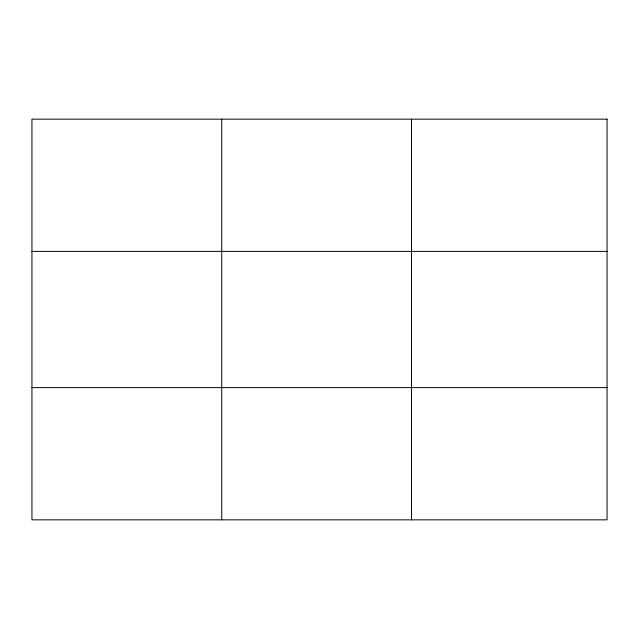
<?xml version="1.0" encoding="UTF-8"?>
<svg xmlns="http://www.w3.org/2000/svg" width="639" height="639" viewBox="0 0 639 639"><rect width="100%" height="100%" fill="white"/><g stroke="black" fill="none" stroke-linecap="round" stroke-linejoin="round"><path stroke-width="0.96" d="M221.733 519.842L221.733 119.158M411.516 519.842L411.516 119.158M31.95 251.383L607.05 251.383M31.95 387.617L607.05 387.617M607.05 119.158L607.05 519.842L31.95 519.842L31.95 119.158L607.05 119.158"/></g></svg>
